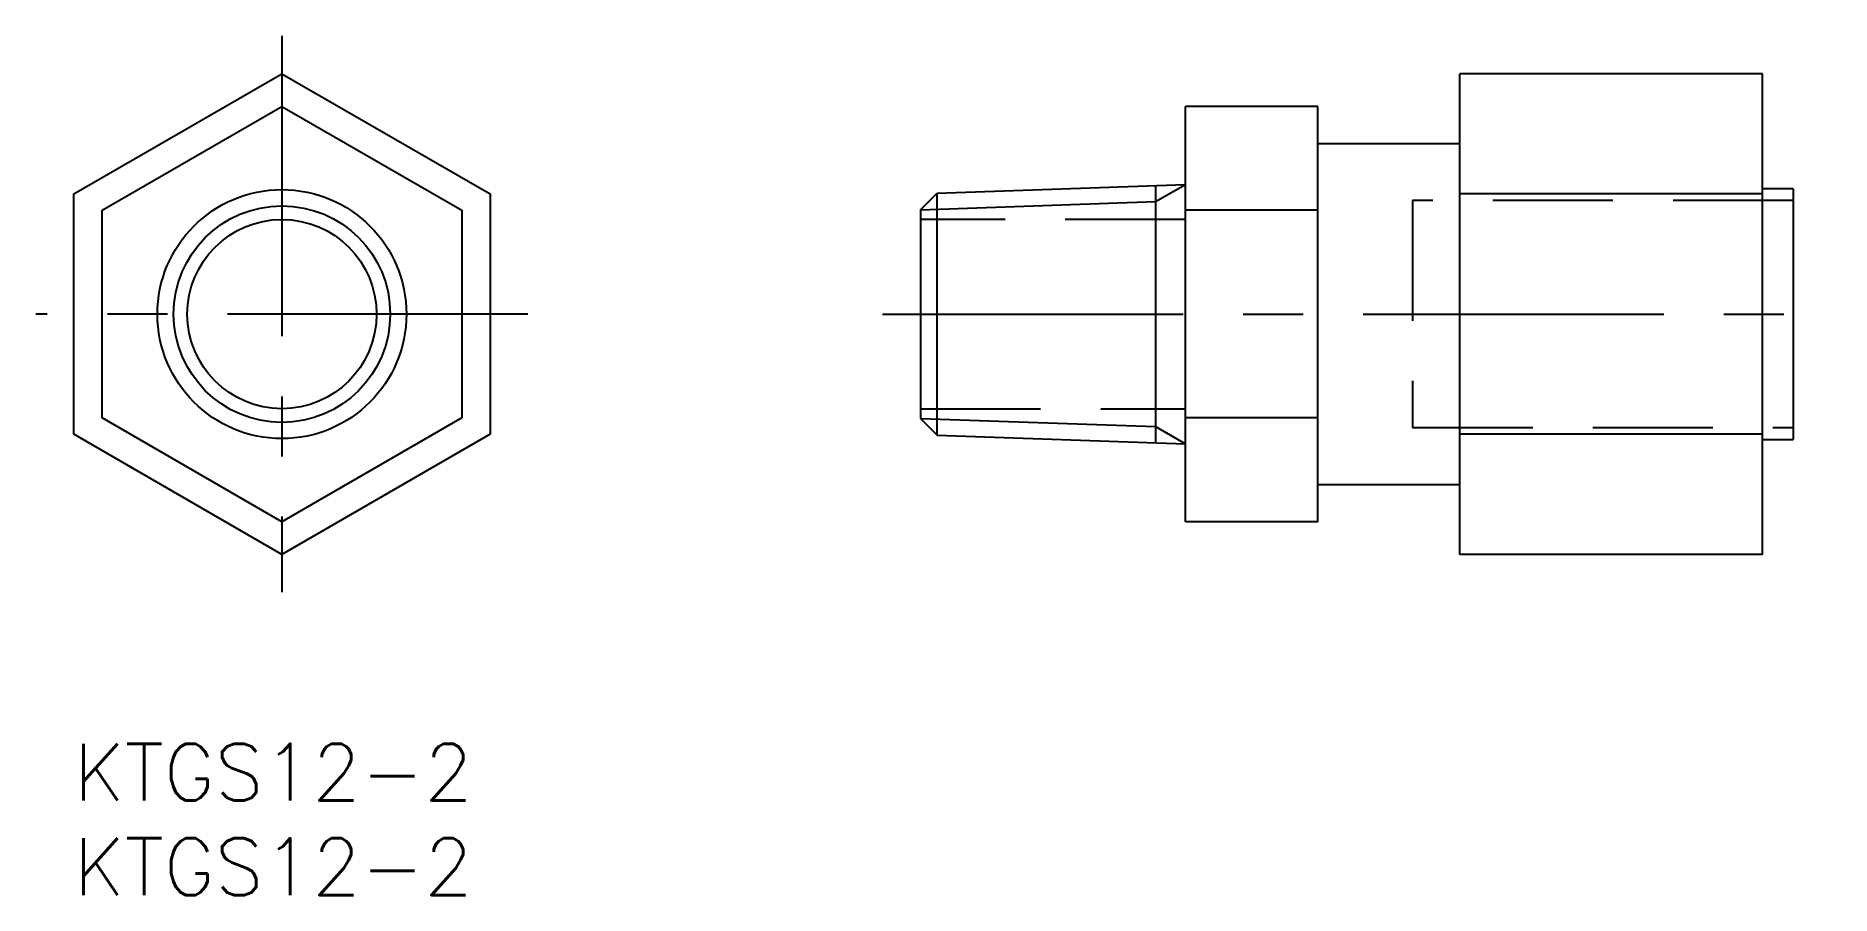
# Model space of a CAD drawing. Extents: x -2 to 92.9, y -8 to 37.4.
import ezdxf

# ---------------------------------------------------------------- set-up
doc = ezdxf.new("R2010")
doc.units = 0
doc.header["$LTSCALE"] = 0.5
doc.linetypes.add('CENTER', pattern=[50.8, 31.75, -6.35, 6.35, -6.35])
doc.linetypes.add('DASHED', pattern=[19.05, 12.7, -6.35])
for name, color, linetype in [('MSM_CENTER', 1, 'CENTER'), ('MSM_CONTINUOUS', 7, 'CONTINUOUS'), ('MSM_DASHED', 4, 'DASHED'), ('MSM_NARROW', 5, 'CONTINUOUS'), ('MSM_PART_NUMBER', 7, 'CONTINUOUS')]:
    doc.layers.add(name, color=color, linetype=linetype)
doc.styles.get("Standard").update_dxf_attribs({"font": 'txt.shx', "height": 1.8, "bigfont": 'bigfont.shx'})

# ---------------------------------------------------------------- blocks, each defined once
blk = doc.blocks.new('*U13')
at = {"layer": 'MSM_PART_NUMBER'}
blk.add_text('KTGS12-2', height=3, dxfattribs=at).set_placement((0, -3))
blk = doc.blocks.new('*U14')
at = {"layer": 'MSM_PART_NUMBER'}
blk.add_text('KTGS12-2', height=3, dxfattribs=at).set_placement((0, -8))

msp = doc.modelspace()

# ---------------------------------------------------------------- linework, layer by layer
at = {"layer": 'MSM_CENTER'}
for p, q in [((11, 37.403), (11, 8)), ((24, 22.702), (-2, 22.702)), ((42.745, 22.702), (92.865, 22.702))]:
    msp.add_line(p, q, dxfattribs=at)
at = {"layer": 'MSM_CONTINUOUS'}
for p, q in [((0, 29.053), (11, 35.403)), ((11, 35.403), (22, 29.053)), ((73.245, 10), (73.245, 35.403)), ((89.245, 35.403), (73.245, 35.403)), ((89.245, 10), (89.245, 35.403)), ((1.5, 28.187), (11, 33.671)), ((11, 33.671), (20.5, 28.187)), ((58.745, 11.732), (58.745, 33.671)), ((65.745, 33.671), (58.745, 33.671)), ((65.745, 11.732), (65.745, 33.671)), ((73.245, 31.702), (65.745, 31.702)), ((45.632, 29.101), (58.745, 29.559)), ((57.167, 29.504), (57.167, 15.899)), ((0, 16.351), (0, 29.053)), ((22, 29.053), (22, 16.351)), ((44.745, 28.214), (45.632, 29.101)), ((45.632, 16.302), (45.632, 29.101)), ((89.245, 29.053), (73.245, 29.053)), ((90.865, 29.327), (89.245, 29.327)), ((90.865, 29.327), (90.865, 16.077)), ((1.5, 17.217), (1.5, 28.187)), ((20.5, 28.187), (20.5, 17.217)), ((44.745, 28.214), (44.745, 17.189)), ((65.745, 28.187), (58.745, 28.187)), ((11, 11.732), (1.5, 17.217)), ((20.5, 17.217), (11, 11.732)), ((44.745, 17.189), (45.632, 16.302)), ((65.745, 17.217), (58.745, 17.217)), ((11, 10), (0, 16.351)), ((22, 16.351), (11, 10)), ((45.632, 16.302), (58.745, 15.844)), ((89.245, 16.351), (73.245, 16.351)), ((89.245, 16.077), (90.865, 16.077)), ((65.745, 13.702), (73.245, 13.702)), ((65.745, 11.732), (58.745, 11.732)), ((89.245, 10), (73.245, 10))]:
    msp.add_line(p, q, dxfattribs=at)
for radius in [6.579, 5]:
    msp.add_circle((11, 22.702), radius, dxfattribs=at)
at = {"layer": 'MSM_DASHED'}
for p, q in [((90.865, 28.702), (70.745, 28.702)), ((70.745, 28.702), (70.745, 16.702)), ((58.745, 27.702), (44.745, 27.702)), ((44.745, 17.702), (58.745, 17.702)), ((70.745, 16.702), (90.865, 16.702))]:
    msp.add_line(p, q, dxfattribs=at)
at = {"layer": 'MSM_NARROW'}
for p, q in [((57.167, 28.648), (58.745, 29.559)), ((44.745, 28.214), (57.167, 28.648)), ((44.745, 17.189), (57.167, 16.755)), ((57.167, 16.755), (58.745, 15.844))]:
    msp.add_line(p, q, dxfattribs=at)
msp.add_circle((11, 22.702), 5.723, dxfattribs=at)

# ---------------------------------------------------------------- block references
at = {"layer": 'MSM_CONTINUOUS'}
for name in ['*U13', '*U14']:
    msp.add_blockref(name, (0, 0), dxfattribs=at)

doc.saveas('drawing.dxf')
